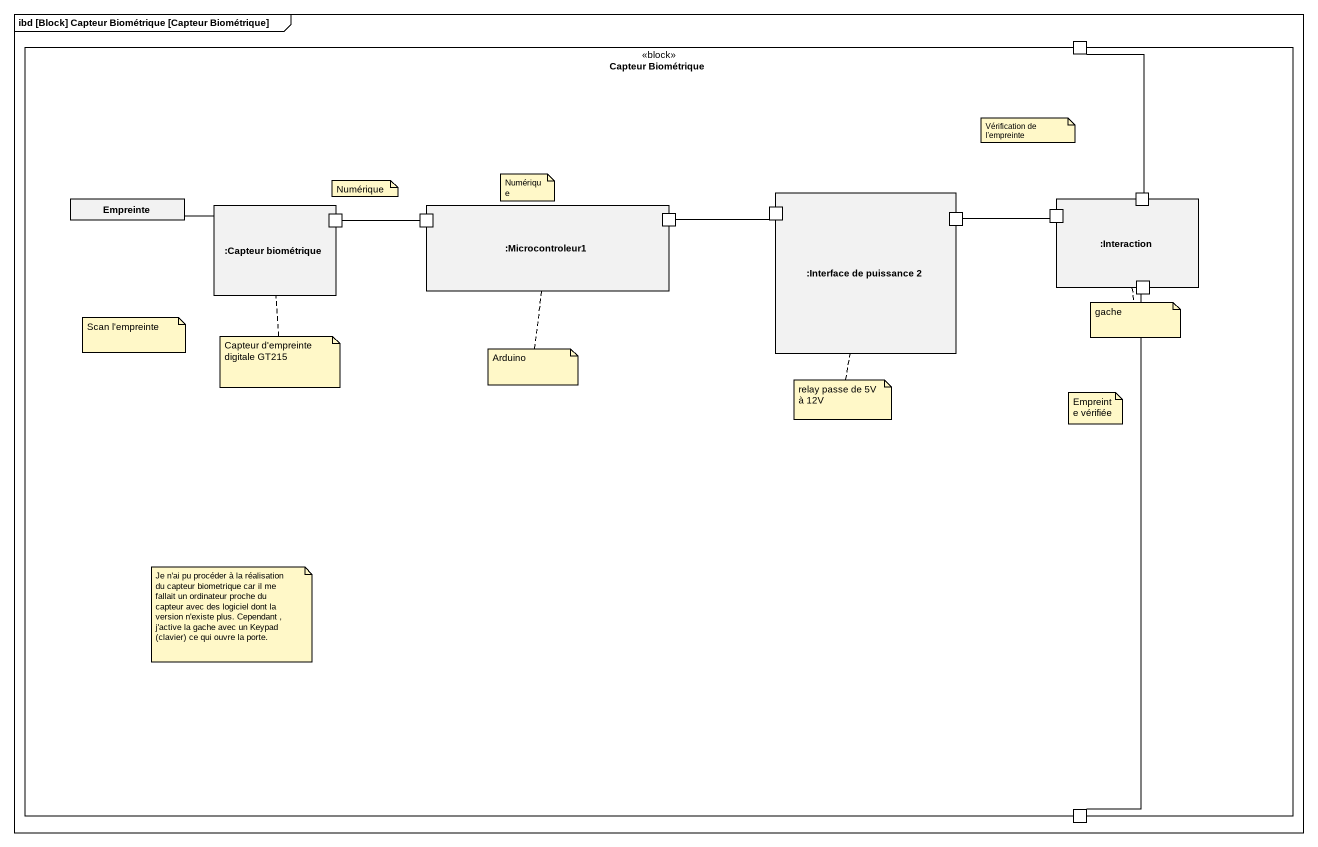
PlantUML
@startuml
mainframe ibd [Block] Capteur Biométrique [Capteur Biométrique]
rectangle "Capteur Biométrique" as Capteur_Biométrique <<block>> {
  port " " as port1
  rectangle Empreinte
  rectangle ":Capteur biométrique" as Capteur_biométrique {
    port " " as port2
  }
  rectangle ":Microcontroleur1" as Microcontroleur1 {
    port " " as port3
    port " " as port4
  }
  rectangle ":Interface de puissance 2" as Interface_de_puissance_2 {
    port " " as port5
    port " " as port6
  }
  rectangle ":Interaction" as Interaction {
    port " " as port7
    port " " as port8
    port " " as port9
  }
  port " " as port10
}
port1 -- port8
Empreinte -right- Capteur_biométrique
port2 -right- port3
port4 -right- port5
port6 -right- port7
port9 -- port10
note as N1
  Vérification de l'empreinte
end note
note as N2
  Numérique
end note
note as N3
  Numérique
end note
note as N4
  Scan l'empreinte
end note
note bottom of Capteur_biométrique : Capteur d'empreinte digitale GT215
note bottom of Interaction : gache
note bottom of Microcontroleur1 : Arduino
note bottom of Interface_de_puissance_2 : relay passe de 5V à 12V
note as N9
  Empreinte vérifiée
end note
note as N10
  Je n'ai pu procéder à la réalisation du capteur biometrique car il me fallait un ordinateur proche du capteur avec des logiciel dont la version n'existe plus. Cependant , j'active la gache avec un Keypad (clavier) ce qui ouvre la porte.
end note
@enduml
